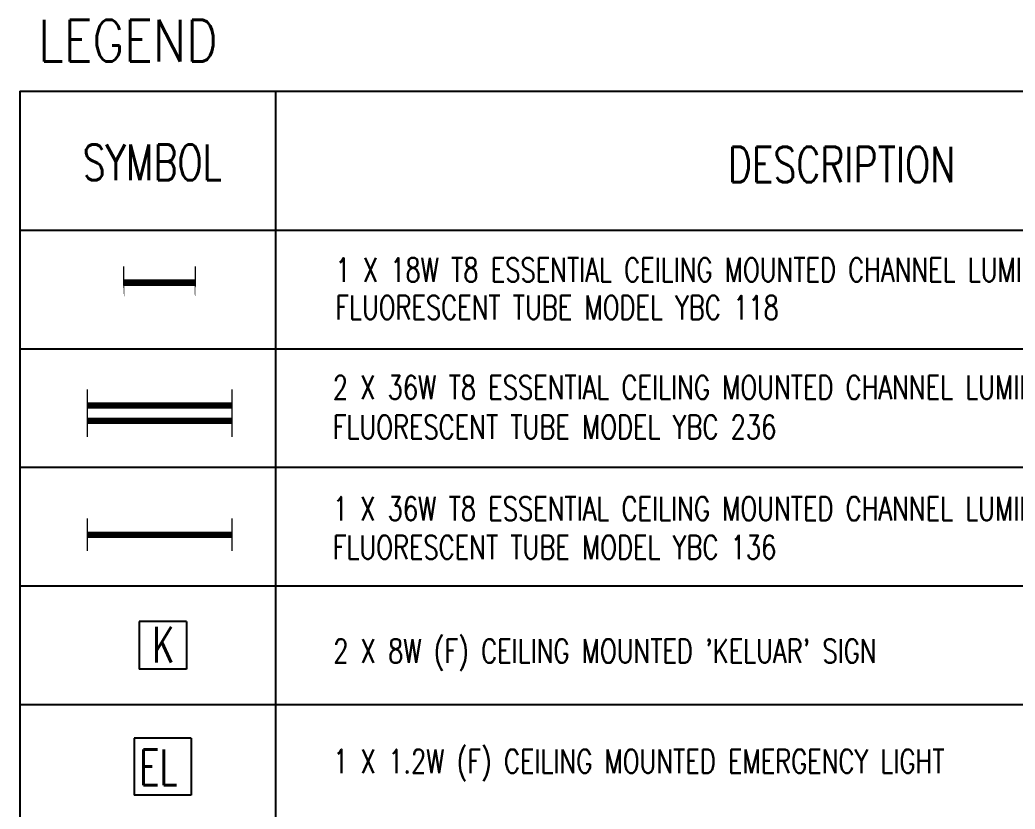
# Model space of a CAD drawing. Header units: inches. Extents: x 16928 to 514628, y -1471 to 241387.
# Drawn here: x 82739 to 91134, y 19709 to 26365 of the extents above; entities that cross this region are included whole.
import ezdxf

# ---------------------------------------------------------------- set-up
doc = ezdxf.new("R2010")
doc.units = ezdxf.units.IN
doc.header["$MEASUREMENT"] = 0
for name, color, linetype in [('dxt_text', 4, 'Continuous'), ('ELECT', 6, 'Continuous'), ('FF-TEXT', 7, 'Continuous'), ('FITTING', 8, 'Continuous')]:
    doc.layers.add(name, color=color, linetype=linetype)
doc.styles.add('LAILA', font='romans.shx', dxfattribs={"width": 0.85})
doc.styles.add('ROMANS', font='ROMANS', dxfattribs={"width": 0.7})

# ---------------------------------------------------------------- blocks, each defined once
blk = doc.blocks.new('1 X 8W EL')
at = {"layer": 'ELECT', "color": 6}
for p, q in [((-240, 240), (-240, -240)), ((240, 240), (-240, 240)), ((240, 240), (240, -240)), ((240, -240), (-240, -240))]:
    blk.add_line(p, q, dxfattribs=at)
at = {"layer": 'ELECT', "color": 6, "style": 'ROMANS', "width": 0.7}
blk.add_text('EL', height=300, dxfattribs=at).set_placement((-196.2, -155.6))
blk = doc.blocks.new('YBC 1X18')
at = {"layer": 'FITTING', "color": 3, "const_width": 10.9}
for points in [[(-305, -137.6), (-305, 137.6)], [(299.7, -137.6), (299.7, 137.6)]]:
    blk.add_lwpolyline(points, close=True, dxfattribs=at)
at = {"layer": 'FITTING', "color": 3, "const_width": 54.6}
blk.add_lwpolyline([(305, 0), (-305, 0)], dxfattribs=at)
blk = doc.blocks.new('YBC 2X36')
at = {"layer": 'FITTING', "color": 3}
for points, const_width in [([(-610, 200.9), (-610, -74.3)], 10.9), ([(610, 200.9), (610, -84.2)], 10.9), ([(-610, 63.3), (610, 63.3)], 54.6), ([(-610, 72.1), (-610, -203.2)], 10.9), ([(610, 72.1), (610, -203.2)], 10.9), ([(-610, -65.5), (610, -65.5)], 54.6)]:
    blk.add_lwpolyline(points, dxfattribs=dict(at, const_width=const_width))
blk = doc.blocks.new('YBC 1X36')
at = {"layer": 'FITTING', "color": 3}
for points, const_width in [([(-610, 137.6), (-610, -137.6)], 10.9), ([(610, 137.6), (610, -137.6)], 10.9), ([(-610, 0), (610, 0)], 54.6)]:
    blk.add_lwpolyline(points, dxfattribs=dict(at, const_width=const_width))
blk = doc.blocks.new('1 X 8W KELUAR')
at = {"layer": 'ELECT', "color": 5}
for p, q in [((-160, 161), (-160, -240)), ((240, 161), (-160, 161)), ((240, 160), (240, -240)), ((240, -240), (-160, -240))]:
    blk.add_line(p, q, dxfattribs=at)
at = {"layer": 'ELECT', "color": 5, "style": 'ROMANS', "width": 0.7}
blk.add_text('K', height=300, dxfattribs=at).set_placement((-50.3, -185.3))

msp = doc.modelspace()

# ---------------------------------------------------------------- linework, layer by layer
at = {"layer": 'ELECT', "color": 7}
for p, q in [((82739.5, 25763.2), (82739.5, 19591.6)), ((82739.5, 25763.2), (95567.3, 25763.2)), ((82739.5, 24591.6), (95567.3, 24591.6)), ((82739.5, 23591.6), (95567.3, 23591.6)), ((82739.5, 22591.6), (95567.3, 22591.6)), ((82739.5, 21591.6), (95567.3, 21591.6)), ((82739.5, 20591.6), (95567.3, 20591.6))]:
    msp.add_line(p, q, dxfattribs=at)
at = {"layer": 'FF-TEXT'}
msp.add_line((84894.7, 25763.2), (84894.7, 19591.6), dxfattribs=at)

# ---------------------------------------------------------------- block references
at = {"layer": 'dxt_text'}
for name, p in [('YBC 1X18', (83919.4, 24149)), ('YBC 2X36', (83919.4, 23049.5)), ('YBC 1X36', (83919.4, 22022.3)), ('1 X 8W KELUAR', (83905.1, 21130.2)), ('1 X 8W EL', (83943, 20065.7))]:
    msp.add_blockref(name, p, dxfattribs=at)

# ---------------------------------------------------------------- texts
at = {"layer": 'dxt_text', "color": 1, "insert": (82891.9, 26365.2), "char_height": 350, "attachment_point": 1, "style": 'LAILA'}
msp.add_mtext_dynamic_manual_height_columns('LEGEND', width=2937.885, gutter_width=1750, heights=[0], dxfattribs=at)
at = {"layer": 'ELECT', "color": 1, "style": 'ROMANS', "width": 0.75}
for s, p in [('SYMBOL', (83268.7, 25013.3)), ('DESCRIPTION', (88711, 24995.2))]:
    msp.add_text(s, height=300, dxfattribs=at).set_placement(p)
at = {"layer": 'ELECT', "color": 7, "style": 'ROMANS', "width": 0.75}
for s, p in [('1 X 18W T8 ESSENTIAL CEILING MOUNTED CHANNEL LUMINAIRE TYPE  ', (85400.1, 24157.3)), ('FLUORESCENT TUBE MODEL YBC 118', (85400.1, 23839.6)), ('2 X 36W T8 ESSENTIAL CEILING MOUNTED CHANNEL LUMINAIRE TYPE ', (85378.6, 23164.9)), ('FLUORESCENT TUBE MODEL YBC 236', (85378.6, 22831.8)), ('1 X 36W T8 ESSENTIAL CEILING MOUNTED CHANNEL LUMINAIRE TYPE  ', (85378.6, 22143.1)), ('FLUORESCENT TUBE MODEL YBC 136', (85378.6, 21817.1)), ("2 X 8W (F) CEILING MOUNTED 'KELUAR' SIGN", (85382.6, 20941.8)), ('1 X 1.2W (F) CEILING MOUNTED EMERGENCY LIGHT', (85382.6, 20012.1))]:
    msp.add_text(s, height=200, dxfattribs=at).set_placement(p)

doc.saveas('drawing.dxf')
